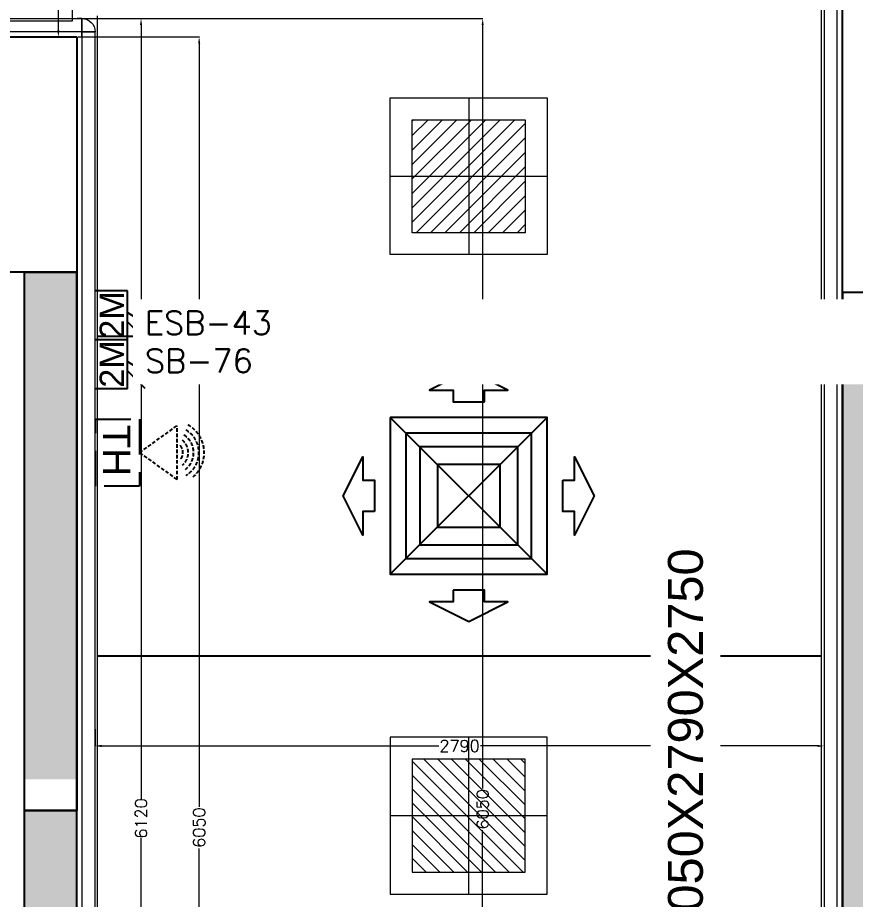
# Model space of a CAD drawing. Extents: x 11369658 to 11598203, y -3946797 to -3787209.
# Drawn here: x 11415906 to 11419112, y -3907626 to -3904253 of the extents above; entities that cross this region are included whole.
import ezdxf

# ---------------------------------------------------------------- set-up
doc = ezdxf.new("R2010")
doc.units = 0
doc.header["$MEASUREMENT"] = 0
doc.header["$PDMODE"] = 35
doc.linetypes.add('CENTER', pattern=[0])
doc.linetypes.add('DASHED2', pattern=[0.375, 0.25, -0.125])
doc.layers.get('0').update_dxf_attribs({"linetype": 'CONTINUOUS'})
doc.layers.get('Defpoints').update_dxf_attribs({"color": 251, "linetype": 'CONTINUOUS'})
for name, color, linetype, lineweight in [('0 Room Dimensions', 7, 'CONTINUOUS', 0), ('90deg Corner', 96, 'CONTINUOUS', 0), ('Ahlada 50mm Wall Panel PCGI', 94, 'CONTINUOUS', 5), ('Ahlada Ceiling Panels', 202, 'CONTINUOUS', 5), ('Dim( Actpl )', 7, 'CONTINUOUS', 5), ('ELE-36W EMERGENCY  LED LIGHT', 7, 'CONTINUOUS', 18), ('ELE-36W LED LIGHT', 210, 'CONTINUOUS', 18), ('FA-MNUAL CALL POINT', 10, 'CONTINUOUS', 20)]:
    doc.layers.add(name, color=color, linetype=linetype, lineweight=lineweight)
for name, color, linetype in [('ELE 36W EMERGENCY LIGHT', 5, 'CONTINUOUS'), ('ELE 36W LED LIGHT', 6, 'CONTINUOUS'), ('ELE-2M RAW P.SB', 40, 'CONTINUOUS'), ('ELE-2M UPS P.SB', 3, 'CONTINUOUS'), ('ELE-LIGHTING TEXT', 7, 'CONTINUOUS'), ('FA-ELECTRONIC HOOTER', 6, 'CONTINUOUS'), ('MEP_HVAC_SA_DIFFUSER', 5, 'CONTINUOUS')]:
    doc.layers.add(name, color=color, linetype=linetype)
doc.styles.get("Standard").update_dxf_attribs({"font": 'arial.ttf'})
doc.styles.add('sudheer', font='romanc.shx')
doc.dimstyles.new('AEPL1', dxfattribs={"dimtxt": 45, "dimasz": 25, "dimexe": 1.25, "dimexo": 5, "dimtad": 0, "dimdec": 0, "dimtxsty": 'sudheer', "dimcen": 2.5, "dimclrd": 250, "dimclre": 250, "dimclrt": 7, "dimadec": 0, "dimazin": 0, "dimtfac": 1, "dimtdec": 0, "dimtmove": 0, "dimatfit": 3, "dimfxl": 1, "dimlwd": 0, "dimlwe": 0, "dimarcsym": 0})

# ---------------------------------------------------------------- blocks, each defined once
blk = doc.blocks.new('*D65')
at = {"layer": 'Defpoints', "color": 0, "ltscale": 500, "transparency": 16777216}
for p in [(11416132.5, -3904326.4), (11416601, -3904326.4), (11416180.7, -3910376.3)]:
    blk.add_point(p, dxfattribs=at)
at = {"layer": 'Dim( Actpl )', "color": 250, "lineweight": 0, "ltscale": 500, "transparency": 16777216}
for p, q in [((11416137.5, -3904326.4), (11416602.3, -3904326.4)), ((11416601, -3904351.4), (11416601, -3907271.4)), ((11416601, -3910351.3), (11416601, -3907431.3)), ((11416185.7, -3910376.3), (11416602.3, -3910376.3))]:
    blk.add_line(p, q, dxfattribs=at)
at = {"layer": 'Dim( Actpl )', "color": 250, "ltscale": 500, "transparency": 16777216}
for points in [[(11416605.2, -3904351.4), (11416596.9, -3904351.4), (11416601, -3904326.4)], [(11416596.9, -3910351.3), (11416605.2, -3910351.3), (11416601, -3910376.3)]]:
    blk.add_solid(points, dxfattribs=at)
at = {"layer": 'Dim( Actpl )', "color": 7, "ltscale": 500, "transparency": 16777216, "insert": (11416601, -3907351.4), "char_height": 45, "attachment_point": 5, "rotation": 90, "style": 'sudheer'}
blk.add_mtext('6050', dxfattribs=at)
blk = doc.blocks.new('*D73')
at = {"layer": 'Defpoints', "color": 0, "ltscale": 500, "transparency": 16777216}
for p in [(11412187.9, -3903835.9), (11419061.6, -3904139.4), (11412187.9, -3904326.4)]:
    blk.add_point(p, dxfattribs=at)
at = {"layer": 'Dim( Actpl )', "color": 250, "lineweight": 0, "ltscale": 500, "transparency": 16777216}
for p, q in [((11412187.9, -3904321.4), (11412187.9, -3903834.6)), ((11412212.9, -3903835.9), (11415543.7, -3903835.9)), ((11419036.6, -3903835.9), (11415705.7, -3903835.9)), ((11419061.6, -3904134.4), (11419061.6, -3903834.6))]:
    blk.add_line(p, q, dxfattribs=at)
at = {"layer": 'Dim( Actpl )', "color": 250, "ltscale": 500, "transparency": 16777216}
for points in [[(11412212.9, -3903831.7), (11412212.9, -3903840), (11412187.9, -3903835.9)], [(11419036.6, -3903840), (11419036.6, -3903831.7), (11419061.6, -3903835.9)]]:
    blk.add_solid(points, dxfattribs=at)
at = {"layer": 'Dim( Actpl )', "color": 7, "ltscale": 500, "transparency": 16777216, "insert": (11415624.7, -3903835.9), "char_height": 45, "attachment_point": 5, "style": 'sudheer'}
blk.add_mtext('6874', dxfattribs=at)
blk = doc.blocks.new('90D_CORNER_COVE')
at = {"layer": '90deg Corner', "color": 3}
for p, q in [((-44.05, 50.5), (-25.25, 50.5)), ((-25.25, 0), (-25.25, 50.5)), ((-44.05, 0), (-25.25, 0)), ((-25.25, 0), (-25.25, -18.8)), ((-25.25, 0), (25.25, 0)), ((25.25, 0), (25.25, -18.8))]:
    blk.add_line(p, q, dxfattribs=at)
blk.add_arc((-25.25, 0), 50.5, 0, 90, dxfattribs=at)
blk = doc.blocks.new('*D96')
at = {"layer": 'Defpoints', "color": 0, "ltscale": 500, "transparency": 16777216}
for p in [(11416269.3, -3901396.4), (11416062.4, -3904326.4), (11416087.7, -3904326.4)]:
    blk.add_point(p, dxfattribs=at)
at = {"layer": 'Dim( Actpl )', "color": 250, "lineweight": 0, "ltscale": 500, "transparency": 16777216}
for p, q in [((11416264.3, -3901396.4), (11416061.1, -3901396.4)), ((11416062.4, -3901421.4), (11416062.4, -3902781.5)), ((11416062.4, -3904301.4), (11416062.4, -3902941.3)), ((11416082.7, -3904326.4), (11416061.1, -3904326.4))]:
    blk.add_line(p, q, dxfattribs=at)
at = {"layer": 'Dim( Actpl )', "color": 250, "ltscale": 500, "transparency": 16777216}
for points in [[(11416066.5, -3901421.4), (11416058.2, -3901421.4), (11416062.4, -3901396.4)], [(11416058.2, -3904301.4), (11416066.5, -3904301.4), (11416062.4, -3904326.4)]]:
    blk.add_solid(points, dxfattribs=at)
at = {"layer": 'Dim( Actpl )', "color": 7, "ltscale": 500, "transparency": 16777216, "insert": (11416062.4, -3902861.4), "char_height": 45, "attachment_point": 5, "rotation": 90, "style": 'sudheer'}
blk.add_mtext('2930', dxfattribs=at)
blk = doc.blocks.new('*D99')
at = {"layer": 'Defpoints', "color": 0, "ltscale": 500, "transparency": 16777216}
for p in [(11416127.1, -3904256.4), (11416514.2, -3910306.1), (11417685.9, -3910306.1)]:
    blk.add_point(p, dxfattribs=at)
at = {"layer": 'Dim( Actpl )', "color": 250, "lineweight": 0, "ltscale": 500, "transparency": 16777216}
for p, q in [((11416132.1, -3904256.4), (11417687.1, -3904256.4)), ((11417685.9, -3904281.4), (11417685.9, -3907201.3)), ((11417685.9, -3910281.1), (11417685.9, -3907361.1)), ((11416519.2, -3910306.1), (11417687.1, -3910306.1))]:
    blk.add_line(p, q, dxfattribs=at)
at = {"layer": 'Dim( Actpl )', "color": 250, "ltscale": 500, "transparency": 16777216}
for points in [[(11417690, -3904281.4), (11417681.7, -3904281.4), (11417685.9, -3904256.4)], [(11417681.7, -3910281.1), (11417690, -3910281.1), (11417685.9, -3910306.1)]]:
    blk.add_solid(points, dxfattribs=at)
at = {"layer": 'Dim( Actpl )', "color": 7, "ltscale": 500, "transparency": 16777216, "insert": (11417685.9, -3907281.2), "char_height": 45, "attachment_point": 5, "rotation": 90, "style": 'sudheer'}
blk.add_mtext('6050', dxfattribs=at)
blk = doc.blocks.new('*D100')
at = {"layer": 'Defpoints', "color": 0, "ltscale": 500, "transparency": 16777216}
for p in [(11416202.6, -3906969.3), (11418992.3, -3906969.3), (11418992.3, -3907038.9)]:
    blk.add_point(p, dxfattribs=at)
at = {"layer": 'Dim( Actpl )', "color": 250, "lineweight": 0, "ltscale": 500, "transparency": 16777216}
for p, q in [((11416202.6, -3906974.3), (11416202.6, -3907040.2)), ((11418992.3, -3906974.3), (11418992.3, -3907040.2)), ((11416227.6, -3907038.9), (11417517.6, -3907038.9)), ((11418967.3, -3907038.9), (11417677.4, -3907038.9))]:
    blk.add_line(p, q, dxfattribs=at)
at = {"layer": 'Dim( Actpl )', "color": 250, "ltscale": 500, "transparency": 16777216}
for points in [[(11416227.6, -3907034.8), (11416227.6, -3907043.1), (11416202.6, -3907038.9)], [(11418967.3, -3907043.1), (11418967.3, -3907034.8), (11418992.3, -3907038.9)]]:
    blk.add_solid(points, dxfattribs=at)
at = {"layer": 'Dim( Actpl )', "color": 7, "ltscale": 500, "transparency": 16777216, "insert": (11417597.5, -3907038.9), "char_height": 45, "attachment_point": 5, "style": 'sudheer'}
blk.add_mtext('2790', dxfattribs=at)
blk = doc.blocks.new('*D108')
at = {"layer": 'Defpoints', "color": 0, "ltscale": 500, "transparency": 16777216}
for p in [(11416103.6, -3904256.4), (11416142.9, -3910376.3), (11416378.6, -3910376.3)]:
    blk.add_point(p, dxfattribs=at)
at = {"layer": 'Dim( Actpl )', "color": 250, "lineweight": 0, "ltscale": 500, "transparency": 16777216}
for p, q in [((11416108.6, -3904256.4), (11416379.9, -3904256.4)), ((11416378.6, -3904281.4), (11416378.6, -3907240.7)), ((11416378.6, -3910351.3), (11416378.6, -3907392)), ((11416147.9, -3910376.3), (11416379.9, -3910376.3))]:
    blk.add_line(p, q, dxfattribs=at)
at = {"layer": 'Dim( Actpl )', "color": 250, "ltscale": 500, "transparency": 16777216}
for points in [[(11416382.8, -3904281.4), (11416374.5, -3904281.4), (11416378.6, -3904256.4)], [(11416374.5, -3910351.3), (11416382.8, -3910351.3), (11416378.6, -3910376.3)]]:
    blk.add_solid(points, dxfattribs=at)
at = {"layer": 'Dim( Actpl )', "color": 7, "ltscale": 500, "transparency": 16777216, "insert": (11416378.6, -3907316.4), "char_height": 45, "attachment_point": 5, "rotation": 90, "style": 'sudheer'}
blk.add_mtext('6120', dxfattribs=at)
blk = doc.blocks.new('MCP')
at = {"layer": 'FA-MNUAL CALL POINT'}
h = blk.add_hatch(color=256, dxfattribs=at)
h.set_gradient(color1=(255, 0, 0), color2=(255, 39, 39), centered=1, one_color=1, tint=0.57958)
h.paths.add_polyline_path([(417503.5, 744463.8, 1), (417477.5, 744463.8, 1)])
blk.add_lwpolyline([(417407.5, 744516), (417573.5, 744516), (417573.5, 744411.5), (417407.5, 744411.5)], close=True, dxfattribs=at)
blk.add_circle((417490.5, 744463.8), 13, dxfattribs=at)
at = {"layer": 'FA-MNUAL CALL POINT', "insert": (417500.1, 744322), "char_height": 75, "width": 244.762, "attachment_point": 8}
blk.add_mtext('MCP', dxfattribs=at)
blk = doc.blocks.new('110DB FIRE HOOTER')
at = {"layer": 'FA-ELECTRONIC HOOTER', "color": 53, "linetype": 'DASHED2'}
for p, q in [((-0.2377, 0), (-0.2377, -0.3108)), ((0.2377, 0), (-0.2377, 0)), ((0.2377, -0.3108), (0.2377, 0)), ((-0.2377, -0.3108), (0.2377, -0.3108))]:
    blk.add_line(p, q, dxfattribs=at)
at = {"layer": 'FA-ELECTRONIC HOOTER', "color": 53, "linetype": 'DASHED2', "ltscale": 0.1}
for p, q in [((0, -0.3108), (-0.1902, -0.5763)), ((0, -0.3108), (0.1902, -0.5763)), ((0.1902, -0.5763), (-0.1902, -0.5763))]:
    blk.add_line(p, q, dxfattribs=at)
for radius, start, end in [(0.1177, 220.31715, 319.68285), (0.08, 230.71466, 309.28534), (0.2308, 210.20071, 319.4187), (0.1931, 212.21998, 327.78002), (0.1554, 215.24831, 324.75169)]:
    blk.add_arc((0, -0.5356), radius, start, end, dxfattribs=at)
at = {"layer": 'FA-ELECTRONIC HOOTER', "color": 53, "insert": (0.1649, -0.2469), "char_height": 0.19418, "width": 0.368069, "attachment_point": 1, "rotation": 179.99998}
blk.add_mtext('HT', dxfattribs=at)
blk = doc.blocks.new('light300x600')
at = {"layer": 'ELE-36W LED LIGHT', "lineweight": 0}
for p, q in [((918214.7, -78407.4), (918214.7, -79007.4)), ((918814.7, -78407.4), (918214.7, -78407.4)), ((918514.7, -78407.4), (918514.7, -79007.4)), ((918814.7, -79007.4), (918814.7, -78407.4)), ((918298.3, -78491.3), (918298.6, -78491)), ((918298.3, -78544.3), (918351.6, -78491)), ((918298.3, -78597.3), (918404.7, -78491)), ((918298.3, -78650.4), (918457.7, -78491)), ((918298.3, -78703.4), (918510.7, -78491)), ((918298.3, -78756.4), (918563.8, -78491)), ((918298.3, -78809.5), (918616.8, -78491)), ((918298.3, -78862.5), (918669.8, -78491)), ((918298.3, -78915.5), (918722.9, -78491)), ((918298.3, -78491), (918298.3, -78923.7)), ((918731.1, -78491), (918298.3, -78491)), ((918731.1, -78923.7), (918731.1, -78491)), ((918343.2, -78923.7), (918731.1, -78535.8)), ((918396.2, -78923.7), (918731.1, -78588.8)), ((918449.2, -78923.7), (918731.1, -78641.9)), ((918502.3, -78923.7), (918731.1, -78694.9)), ((918214.7, -78707.4), (918814.7, -78707.4)), ((918555.3, -78923.7), (918731.1, -78747.9)), ((918608.3, -78923.7), (918731.1, -78801)), ((918661.3, -78923.7), (918731.1, -78854)), ((918298.3, -78923.7), (918731.1, -78923.7)), ((918714.4, -78923.7), (918731.1, -78907)), ((918214.7, -79007.4), (918814.7, -79007.4))]:
    blk.add_line(p, q, dxfattribs=at)
blk = doc.blocks.new('ELE.EMERGENCY 40W LED LIGHT')
at = {"layer": 'ELE-36W EMERGENCY  LED LIGHT'}
h = blk.add_hatch(dxfattribs=at)
h.set_pattern_fill('ANSI31', color=5, scale=300, style=0)
h.paths.add_polyline_path([(-207.7, -207.7), (-207.7, 207.7), (207.7, 207.7), (207.7, -207.7)])
for p, q in [((0, 288), (0, -288)), ((-288, 0), (288, 0))]:
    blk.add_line(p, q, dxfattribs=at)
for points in [[(-288, -288), (-288, 288), (288, 288), (288, -288)], [(-207.7, -207.7), (-207.7, 207.7), (207.7, 207.7), (207.7, -207.7)]]:
    blk.add_lwpolyline(points, close=True, dxfattribs=at)
blk = doc.blocks.new('SA_DIFFUSER_600X600 MM')
at = {"layer": 'MEP_HVAC_SA_DIFFUSER', "color": 8}
for p, q in [((11908714.2, -3793568), (11908114.2, -3794168)), ((11908714.2, -3794168), (11908114.2, -3793568))]:
    blk.add_line(p, q, dxfattribs=at)
at = {"layer": 'MEP_HVAC_SA_DIFFUSER', "color": 152}
for points in [[(11908354.2, -3793508), (11908354.2, -3793463), (11908264.2, -3793463), (11908414.2, -3793388), (11908564.2, -3793463), (11908474.2, -3793463), (11908474.2, -3793508)], [(11908054.2, -3793808), (11908009.2, -3793808), (11908009.2, -3793718), (11907934.2, -3793868), (11908009.2, -3794018), (11908009.2, -3793928), (11908054.2, -3793928)], [(11908774.2, -3793928), (11908819.2, -3793928), (11908819.2, -3794018), (11908894.2, -3793868), (11908819.2, -3793718), (11908819.2, -3793808), (11908774.2, -3793808)], [(11908474.2, -3794228), (11908474.2, -3794273), (11908564.2, -3794273), (11908414.2, -3794348), (11908264.2, -3794273), (11908354.2, -3794273), (11908354.2, -3794228)]]:
    blk.add_lwpolyline(points, close=True, dxfattribs=at)
at = {"layer": 'MEP_HVAC_SA_DIFFUSER', "color": 5}
for points in [[(11908714.2, -3793568), (11908714.2, -3794168), (11908114.2, -3794168), (11908114.2, -3793568)], [(11908601.7, -3793680.5), (11908601.7, -3794055.5), (11908226.7, -3794055.5), (11908226.7, -3793680.5)]]:
    blk.add_lwpolyline(points, close=True, dxfattribs=at)
at = {"layer": 'MEP_HVAC_SA_DIFFUSER', "color": 8}
for points in [[(11908654.2, -3793628), (11908654.2, -3794108), (11908174.2, -3794108), (11908174.2, -3793628)], [(11908534.2, -3793748), (11908534.2, -3793988), (11908294.2, -3793988), (11908294.2, -3793748)]]:
    blk.add_lwpolyline(points, close=True, dxfattribs=at)
blk = doc.blocks.new('2M SB')
at = {"layer": 'ELE-2M RAW P.SB'}
for p, q in [((-133.8, 160), (-69.3, 265.2)), ((-88.2, 160), (-3.4, 244.9)), ((-240, 160), (-240, 0)), ((0, 160), (-240, 160)), ((0, 160), (0, 0))]:
    blk.add_line(p, q, dxfattribs=at)
blk.add_text('2M', height=120, rotation=180, dxfattribs=at).set_placement((-6, 143))
blk = doc.blocks.new('2M UPS SB')
at = {"layer": 'ELE-2M UPS P.SB', "color": 3}
for p, q in [((-133.8, 160), (-69.3, 265.2)), ((-88.2, 160), (-3.4, 244.9)), ((-240, 160), (-240, 0)), ((0, 160), (-240, 160)), ((0, 160), (0, 0))]:
    blk.add_line(p, q, dxfattribs=at)
blk.add_text('2M', height=120, rotation=180, dxfattribs=at).set_placement((-6, 143))

msp = doc.modelspace()

# ---------------------------------------------------------------- hatches: boundary and pattern name
at = {"ltscale": 500}
for points in [[(11415932.5, -3905226.4), (11416132.5, -3905226.4), (11416132.5, -3907166.4), (11415932.5, -3907166.4)], [(11419262.5, -3905424.6), (11419062.5, -3905424.6), (11419062.5, -3910376.3), (11419262.5, -3910376.3)], [(11416132.5, -3907286.3), (11415932.5, -3907286.3), (11415932.5, -3908436.3), (11416132.5, -3908436.3)]]:
    msp.add_hatch(color=8, dxfattribs=at).paths.add_polyline_path(points)

# ---------------------------------------------------------------- linework, layer by layer
at = {"color": 8, "lineweight": 25, "ltscale": 500}
for p, q in [((11419062.5, -3905304.6), (11419062.5, -3904166.4)), ((11415832.5, -3904326.4), (11416132.5, -3904326.4)), ((11416132.5, -3904326.4), (11416132.5, -3905226.4)), ((11416132.5, -3905226.4), (11415832.5, -3905226.4)), ((11419362.5, -3905304.6), (11419062.5, -3905304.6))]:
    msp.add_line(p, q, dxfattribs=at)
at = {"color": 251, "lineweight": 25, "ltscale": 500}
msp.add_line((11415832.5, -3904326.4), (11416132.5, -3904326.4), dxfattribs=at)
at = {"color": 8, "lineweight": 25}
for p, q in [((11415932.5, -3907286.3), (11415932.5, -3905226.4)), ((11415932.5, -3905226.4), (11416132.5, -3905226.4)), ((11415932.5, -3905226.4), (11416132.5, -3905226.4)), ((11415932.5, -3907286.3), (11415932.5, -3905226.4)), ((11416132.5, -3907286.3), (11416132.5, -3905226.4)), ((11416132.5, -3905226.4), (11416132.5, -3907286.3)), ((11419062.5, -3905304.6), (11419062.5, -3910376.3)), ((11419062.5, -3910376.3), (11419062.5, -3905304.6)), ((11415932.5, -3908436.3), (11415932.5, -3907286.3)), ((11415932.5, -3907286.3), (11416132.5, -3907286.3)), ((11416132.5, -3907286.3), (11415932.5, -3907286.3)), ((11416132.5, -3908436.3), (11416132.5, -3907286.3))]:
    msp.add_line(p, q, dxfattribs=at)
at = {"layer": 'Ahlada 50mm Wall Panel PCGI'}
for p, q in [((11418992.3, -3904166.4), (11418992.3, -3910376.3)), ((11419042.5, -3910376.3), (11419042.5, -3904166.4)), ((11412187.9, -3904256.4), (11416152.5, -3904256.4)), ((11416152.5, -3904256.4), (11416152.5, -3910376.3)), ((11416202.6, -3904306.5), (11412187.9, -3904306.5)), ((11416202.6, -3910376.3), (11416202.6, -3904306.5))]:
    msp.add_line(p, q, dxfattribs=at)
at = {"layer": 'Ahlada Ceiling Panels'}
for p, q in [((11418982.3, -3910296.1), (11418982.3, -3901476.4)), ((11416212.6, -3910296.1), (11416212.6, -3904246.4)), ((11416212.6, -3905469.4), (11418982.3, -3905469.4)), ((11416212.6, -3905472.4), (11418982.3, -3905472.4)), ((11416212.6, -3906692.4), (11418982.3, -3906692.4)), ((11416212.6, -3906695.4), (11418982.3, -3906695.4))]:
    msp.add_line(p, q, dxfattribs=at)

# ---------------------------------------------------------------- block references
at = {"layer": '90deg Corner', "xscale": -1, "rotation": 270}
msp.add_blockref('90D_CORNER_COVE', (11416152.5, -3904281.3), dxfattribs=at)
at = {"layer": 'ELE 36W EMERGENCY LIGHT', "xscale": 1.041666666677768, "yscale": 1.041666666677768, "zscale": 1.041666666677768}
msp.add_blockref('ELE.EMERGENCY 40W LED LIGHT', (11417632.5, -3904859.4), dxfattribs=at)
at = {"layer": 'ELE 36W LED LIGHT', "rotation": 89.9999999995464}
msp.add_blockref('light300x600', (11338925.1, -4825820.1), dxfattribs=at)
at = {"layer": 'ELE-2M RAW P.SB', "color": 6, "xscale": 0.7812500000005363, "yscale": 0.7812500000005363, "zscale": 0.7812500000005363, "rotation": 269.9999999999997}
msp.add_blockref('2M SB', (11416202.2, -3905673.3), dxfattribs=at)
at = {"layer": 'ELE-2M UPS P.SB', "color": 6, "xscale": 0.7812500000005363, "yscale": 0.7812500000005363, "zscale": 0.7812500000005363, "rotation": 269.9999999999998}
msp.add_blockref('2M UPS SB', (11416202.2, -3905485.8), dxfattribs=at)
at = {"layer": 'FA-ELECTRONIC HOOTER', "color": 1, "xscale": -540.9533607741313, "yscale": 540.9533607741313, "zscale": 540.9533607741313, "rotation": 90.00000000000007}
msp.add_blockref('110DB FIRE HOOTER', (11416204.7, -3905917), dxfattribs=at)
at = {"layer": 'FA-MNUAL CALL POINT', "xscale": 1.557945679029499, "yscale": 1.557945679029499, "zscale": 1.557945679029499, "rotation": 179.9999999999999}
msp.add_blockref('MCP', (12066413.6, -2744350.6), dxfattribs=at)
at = {"layer": 'MEP_HVAC_SA_DIFFUSER', "lineweight": 0, "ltscale": 500, "xscale": -1}
msp.add_blockref('SA_DIFFUSER_600X600 MM', (23326046.7, -112214.4), dxfattribs=at)

# ---------------------------------------------------------------- dimensions: what is measured, and where the dimension line sits
at = {"layer": 'Dim( Actpl )', "ltscale": 500}
for base, p1, p2, picture, middle in [((11416062.4, -3904326.4), (11416269.3, -3901396.4), (11416087.7, -3904326.4), '*D96', (11416062.4, -3902861.4)), ((11416378.6, -3910376.3), (11416103.6, -3904256.4), (11416142.9, -3910376.3), '*D108', (11416378.6, -3907316.4)), ((11417685.9, -3910306.1), (11416127.1, -3904256.4), (11416514.2, -3910306.1), '*D99', (11417685.9, -3907281.2)), ((11416601, -3904326.4), (11416180.7, -3910376.3), (11416132.5, -3904326.4), '*D65', (11416601, -3907351.4))]:
    dim = msp.add_linear_dim(base=base, p1=p1, p2=p2, angle=90, dimstyle='AEPL1', dxfattribs=at)
    dim.commit()
    dim.dimension.update_dxf_attribs({"geometry": picture, "text_midpoint": middle})
dim = msp.add_linear_dim(base=(11412187.9, -3903835.9), p1=(11419061.6, -3904139.4), p2=(11412187.9, -3904326.4), dimstyle='AEPL1', dxfattribs=at)
dim.commit()
dim.dimension.update_dxf_attribs({"geometry": '*D73', "text_midpoint": (11415624.7, -3903835.9), "dimtype": 160})
dim = msp.add_linear_dim(base=(11418992.3, -3907038.9), p1=(11416202.6, -3906969.3), p2=(11418992.3, -3906969.3), dimstyle='AEPL1', dxfattribs=at)
dim.commit()
dim.dimension.update_dxf_attribs({"geometry": '*D100', "text_midpoint": (11417597.5, -3907038.9)})

# ---------------------------------------------------------------- next in the draw order: texts
at = {"layer": '0 Room Dimensions', "lineweight": 0, "insert": (11418530.4, -3907776.3), "char_height": 133.49, "attachment_point": 7, "rotation": 90, "bg_fill": 2}
msp.add_mtext('6050X2790X2750', dxfattribs=at)
at = {"layer": 'ELE-LIGHTING TEXT', "color": 0, "linetype": 'CENTER', "ltscale": 500, "insert": (11416393.5, -3905520.7), "char_height": 90, "width": 7037.843, "attachment_point": 1, "bg_fill": 2}
msp.add_mtext('{\\Fromans.shx|c228;SB-76\\P}', dxfattribs=at)

# ---------------------------------------------------------------- next in the draw order: texts
at = {"layer": 'ELE-LIGHTING TEXT', "color": 0, "linetype": 'CENTER', "ltscale": 500, "insert": (11416393.5, -3905375.5), "char_height": 90, "width": 7037.843, "attachment_point": 1, "bg_fill": 2}
msp.add_mtext('{\\Fromans.shx|c228;ESB-43\\P}', dxfattribs=at)

doc.saveas('drawing.dxf')
